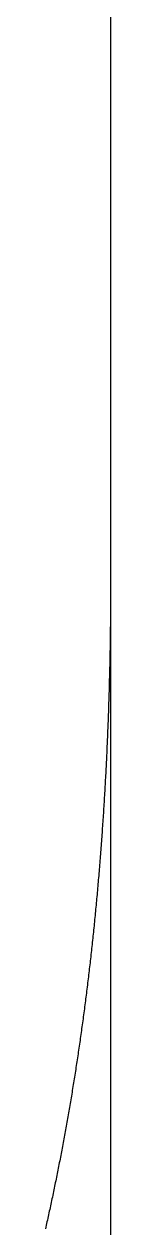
# Model space of a CAD drawing. Extents: x -14 to 315, y -179 to 16.
# Drawn here: x 72.87 to 73.75, y -162.26 to -146 of the extents above; entities that cross this region are included whole.
import ezdxf

# ---------------------------------------------------------------- set-up
doc = ezdxf.new("R2010")
doc.units = 0
doc.layers.add('BLACK', color=7, linetype='CONTINUOUS')

msp = doc.modelspace()

# ---------------------------------------------------------------- linework, layer by layer
at = {"layer": 'BLACK', "linetype": 'CONTINUOUS'}
for p, q in [((73.75, -125.5), (73.75, -166.5)), ((73.75, -138.5), (73.75, -153.5)), ((73.74991, -153.598635), (73.74984, -153.631451)), ((73.74996, -153.565796), (73.74991, -153.598635)), ((73.74999, -153.532909), (73.74996, -153.565796)), ((73.75, -153.5), (73.74999, -153.532909)), ((73.749361, -153.762343), (73.749192, -153.794973)), ((73.749511, -153.729666), (73.749361, -153.762343)), ((73.74964, -153.696967), (73.749511, -153.729666)), ((73.74975, -153.66422), (73.74964, -153.696967)), ((73.74984, -153.631451), (73.74975, -153.66422)), ((73.748317, -153.925169), (73.748048, -153.957638)), ((73.748565, -153.892678), (73.748317, -153.925169)), ((73.748794, -153.86014), (73.748565, -153.892678)), ((73.749003, -153.82758), (73.748794, -153.86014)), ((73.749192, -153.794973), (73.749003, -153.82758)), ((73.746778, -154.087142), (73.746412, -154.119426)), ((73.747125, -154.054811), (73.746778, -154.087142)), ((73.747453, -154.022459), (73.747125, -154.054811)), ((73.74776, -153.990059), (73.747453, -154.022459)), ((73.748048, -153.957638), (73.74776, -153.990059)), ((73.744749, -154.248242), (73.744284, -154.280366)), ((73.745194, -154.216095), (73.744749, -154.248242)), ((73.745619, -154.183902), (73.745194, -154.216095)), ((73.746025, -154.151687), (73.745619, -154.183902)), ((73.746412, -154.119426), (73.746025, -154.151687)), ((73.742231, -154.408497), (73.74167, -154.440439)), ((73.742774, -154.37651), (73.742231, -154.408497)), ((73.743297, -154.3445), (73.742774, -154.37651)), ((73.7438, -154.312444), (73.743297, -154.3445)), ((73.744284, -154.280366), (73.7438, -154.312444)), ((73.739228, -154.56789), (73.738569, -154.599673)), ((73.739867, -154.536084), (73.739228, -154.56789)), ((73.740488, -154.504232), (73.739867, -154.536084)), ((73.741088, -154.472359), (73.740488, -154.504232)), ((73.74167, -154.440439), (73.741088, -154.472359)), ((73.734987, -154.75805), (73.734212, -154.789631)), ((73.735741, -154.726447), (73.734987, -154.75805)), ((73.736477, -154.694798), (73.735741, -154.726447)), ((73.737194, -154.663128), (73.736477, -154.694798)), ((73.737891, -154.631411), (73.737194, -154.663128)), ((73.738569, -154.599673), (73.737891, -154.631411)), ((73.730923, -154.915597), (73.730054, -154.946999)), ((73.731774, -154.88415), (73.730923, -154.915597)), ((73.732606, -154.852681), (73.731774, -154.88415)), ((73.733419, -154.821167), (73.732606, -154.852681)), ((73.734212, -154.789631), (73.733419, -154.821167)), ((73.726383, -155.072295), (73.725418, -155.103542)), ((73.727329, -155.041027), (73.726383, -155.072295)), ((73.728256, -155.009714), (73.727329, -155.041027)), ((73.729164, -154.978379), (73.728256, -155.009714)), ((73.730054, -154.946999), (73.729164, -154.978379)), ((73.721367, -155.228173), (73.720307, -155.259242)), ((73.722408, -155.197059), (73.721367, -155.228173)), ((73.72343, -155.165924), (73.722408, -155.197059)), ((73.724434, -155.134744), (73.72343, -155.165924)), ((73.725418, -155.103542), (73.724434, -155.134744)), ((73.715879, -155.383212), (73.714724, -155.414127)), ((73.717014, -155.352275), (73.715879, -155.383212)), ((73.718131, -155.321293), (73.717014, -155.352275)), ((73.719228, -155.29029), (73.718131, -155.321293)), ((73.720307, -155.259242), (73.719228, -155.29029)), ((73.708672, -155.568178), (73.707405, -155.598897)), ((73.70992, -155.537438), (73.708672, -155.568178)), ((73.711149, -155.506654), (73.70992, -155.537438)), ((73.712359, -155.475848), (73.711149, -155.506654)), ((73.713551, -155.444999), (73.712359, -155.475848)), ((73.714724, -155.414127), (73.713551, -155.444999)), ((73.702152, -155.721423), (73.700792, -155.751967)), ((73.703493, -155.690835), (73.702152, -155.721423)), ((73.704816, -155.660225), (73.703493, -155.690835)), ((73.70612, -155.629572), (73.704816, -155.660225)), ((73.707405, -155.598897), (73.70612, -155.629572)), ((73.695167, -155.873843), (73.693715, -155.904236)), ((73.696601, -155.843428), (73.695167, -155.873843)), ((73.698017, -155.81297), (73.696601, -155.843428)), ((73.699414, -155.782491), (73.698017, -155.81297)), ((73.700792, -155.751967), (73.699414, -155.782491)), ((73.686175, -156.055686), (73.684612, -156.085886)), ((73.68772, -156.025465), (73.686175, -156.055686)), ((73.689247, -155.995201), (73.68772, -156.025465)), ((73.690754, -155.964915), (73.689247, -155.995201)), ((73.692244, -155.934586), (73.690754, -155.964915)), ((73.693715, -155.904236), (73.692244, -155.934586)), ((73.678176, -156.206343), (73.676522, -156.236372)), ((73.679813, -156.176271), (73.678176, -156.206343)), ((73.681431, -156.146179), (73.679813, -156.176271)), ((73.683031, -156.116043), (73.681431, -156.146179)), ((73.684612, -156.085886), (73.683031, -156.116043)), ((73.667974, -156.38607), (73.66621, -156.415907)), ((73.66972, -156.356189), (73.667974, -156.38607)), ((73.671447, -156.326288), (73.66972, -156.356189)), ((73.673157, -156.296344), (73.671447, -156.326288)), ((73.674848, -156.266379), (73.673157, -156.296344)), ((73.676522, -156.236372), (73.674848, -156.266379)), ((73.658972, -156.534963), (73.657116, -156.564653)), ((73.660808, -156.505252), (73.658972, -156.534963)), ((73.662627, -156.475498), (73.660808, -156.505252)), ((73.664427, -156.445724), (73.662627, -156.475498)), ((73.66621, -156.415907), (73.664427, -156.445724)), ((73.649517, -156.683077), (73.647572, -156.712599)), ((73.651444, -156.653513), (73.649517, -156.683077)), ((73.653353, -156.623928), (73.651444, -156.653513)), ((73.655244, -156.594301), (73.653353, -156.623928)), ((73.657116, -156.564653), (73.655244, -156.594301)), ((73.637578, -156.85977), (73.635525, -156.889105)), ((73.639613, -156.830394), (73.637578, -156.85977)), ((73.641629, -156.800998), (73.639613, -156.830394)), ((73.643628, -156.771559), (73.641629, -156.800998)), ((73.645609, -156.7421), (73.643628, -156.771559)), ((73.647572, -156.712599), (73.645609, -156.7421)), ((73.624994, -157.03534), (73.622835, -157.064488)), ((73.627137, -157.006151), (73.624994, -157.03534)), ((73.62926, -156.976941), (73.627137, -157.006151)), ((73.631367, -156.94769), (73.62926, -156.976941)), ((73.633455, -156.918418), (73.631367, -156.94769)), ((73.635525, -156.889105), (73.633455, -156.918418)), ((73.61402, -157.18079), (73.611771, -157.209794)), ((73.61625, -157.151766), (73.61402, -157.18079)), ((73.618463, -157.122701), (73.61625, -157.151766)), ((73.620658, -157.093615), (73.618463, -157.122701)), ((73.622835, -157.064488), (73.620658, -157.093615)), ((73.600266, -157.354319), (73.597911, -157.383138)), ((73.602602, -157.325479), (73.600266, -157.354319)), ((73.604921, -157.296599), (73.602602, -157.325479)), ((73.607222, -157.267698), (73.604921, -157.296599)), ((73.609506, -157.238756), (73.607222, -157.267698)), ((73.611771, -157.209794), (73.609506, -157.238756)), ((73.58832, -157.498088), (73.585879, -157.526745)), ((73.590745, -157.469391), (73.58832, -157.498088)), ((73.593151, -157.440674), (73.590745, -157.469391)), ((73.59554, -157.411916), (73.593151, -157.440674)), ((73.597911, -157.383138), (73.59554, -157.411916)), ((73.573408, -157.6696), (73.570862, -157.698074)), ((73.575938, -157.641086), (73.573408, -157.6696)), ((73.578449, -157.612551), (73.575938, -157.641086)), ((73.580943, -157.583976), (73.578449, -157.612551)), ((73.583419, -157.55538), (73.580943, -157.583976)), ((73.585879, -157.526745), (73.583419, -157.55538)), ((73.55787, -157.840022), (73.55522, -157.868315)), ((73.560504, -157.811689), (73.55787, -157.840022)), ((73.563119, -157.783335), (73.560504, -157.811689)), ((73.565718, -157.754942), (73.563119, -157.783335)), ((73.568298, -157.726528), (73.565718, -157.754942)), ((73.570862, -157.698074), (73.568298, -157.726528)), ((73.541709, -158.009361), (73.538956, -158.037475)), ((73.544446, -157.981208), (73.541709, -158.009361)), ((73.547165, -157.953035), (73.544446, -157.981208)), ((73.549868, -157.924821), (73.547165, -157.953035)), ((73.552552, -157.896588), (73.549868, -157.924821)), ((73.55522, -157.868315), (73.552552, -157.896588)), ((73.52777, -158.14965), (73.52493, -158.177625)), ((73.530592, -158.121656), (73.52777, -158.14965)), ((73.533397, -158.093622), (73.530592, -158.121656)), ((73.536185, -158.065568), (73.533397, -158.093622)), ((73.538956, -158.037475), (73.536185, -158.065568)), ((73.510477, -158.317023), (73.507535, -158.344819)), ((73.513401, -158.289206), (73.510477, -158.317023)), ((73.516309, -158.26135), (73.513401, -158.289206)), ((73.5192, -158.233475), (73.516309, -158.26135)), ((73.522074, -158.205559), (73.5192, -158.233475)), ((73.52493, -158.177625), (73.522074, -158.205559)), ((73.492572, -158.483332), (73.489528, -158.510953)), ((73.495598, -158.455692), (73.492572, -158.483332)), ((73.498608, -158.428013), (73.495598, -158.455692)), ((73.5016, -158.400315), (73.498608, -158.428013)), ((73.504576, -158.372577), (73.5016, -158.400315)), ((73.507535, -158.344819), (73.504576, -158.372577)), ((73.474058, -158.648586), (73.470913, -158.676031)), ((73.477185, -158.621122), (73.474058, -158.648586)), ((73.480297, -158.593618), (73.477185, -158.621122)), ((73.48339, -158.566096), (73.480297, -158.593618)), ((73.486468, -158.538534), (73.48339, -158.566096)), ((73.489528, -158.510953), (73.486468, -158.538534)), ((73.454939, -158.812791), (73.451693, -158.840062)), ((73.458166, -158.785501), (73.454939, -158.812791)), ((73.461379, -158.758172), (73.458166, -158.785501)), ((73.464573, -158.730824), (73.461379, -158.758172)), ((73.467752, -158.703437), (73.464573, -158.730824)), ((73.470913, -158.676031), (73.467752, -158.703437)), ((73.435217, -158.975954), (73.431871, -159.003052)), ((73.438545, -158.948837), (73.435217, -158.975954)), ((73.441858, -158.921682), (73.438545, -158.948837)), ((73.445152, -158.894507), (73.441858, -158.921682)), ((73.448431, -158.867294), (73.445152, -158.894507)), ((73.451693, -158.840062), (73.448431, -158.867294)), ((73.414897, -159.138083), (73.411452, -159.165008)), ((73.418325, -159.111137), (73.414897, -159.138083)), ((73.421737, -159.084154), (73.418325, -159.111137)), ((73.425131, -159.057152), (73.421737, -159.084154)), ((73.42851, -159.030112), (73.425131, -159.057152)), ((73.431871, -159.003052), (73.42851, -159.030112)), ((73.393982, -159.299182), (73.390438, -159.325937)), ((73.397509, -159.272408), (73.393982, -159.299182)), ((73.40102, -159.245596), (73.397509, -159.272408)), ((73.404514, -159.218765), (73.40102, -159.245596)), ((73.407992, -159.191896), (73.404514, -159.218765)), ((73.411452, -159.165008), (73.407992, -159.191896)), ((73.372476, -159.459261), (73.368833, -159.485846)), ((73.376101, -159.432656), (73.372476, -159.459261)), ((73.37971, -159.406014), (73.376101, -159.432656)), ((73.383302, -159.379353), (73.37971, -159.406014)), ((73.386879, -159.352655), (73.383302, -159.379353)), ((73.390438, -159.325937), (73.386879, -159.352655)), ((73.35038, -159.618324), (73.34664, -159.644741)), ((73.354103, -159.591888), (73.35038, -159.618324)), ((73.357811, -159.565415), (73.354103, -159.591888)), ((73.361501, -159.538923), (73.357811, -159.565415)), ((73.365176, -159.512394), (73.361501, -159.538923)), ((73.368833, -159.485846), (73.365176, -159.512394)), ((73.3277, -159.776379), (73.323862, -159.802629)), ((73.33152, -159.750111), (73.3277, -159.776379)), ((73.335325, -159.723806), (73.33152, -159.750111)), ((73.339112, -159.697482), (73.335325, -159.723806)), ((73.342885, -159.671121), (73.339112, -159.697482)), ((73.34664, -159.644741), (73.342885, -159.671121)), ((73.300503, -159.959516), (73.296554, -159.985563)), ((73.304437, -159.933433), (73.300503, -159.959516)), ((73.308354, -159.907331), (73.304437, -159.933433)), ((73.312256, -159.881193), (73.308354, -159.907331)), ((73.31614, -159.855035), (73.312256, -159.881193)), ((73.32001, -159.828842), (73.31614, -159.855035)), ((73.323862, -159.802629), (73.32001, -159.828842)), ((73.276565, -160.11541), (73.27252, -160.141292)), ((73.280595, -160.089492), (73.276565, -160.11541)), ((73.284608, -160.063555), (73.280595, -160.089492)), ((73.288607, -160.037583), (73.284608, -160.063555)), ((73.292588, -160.011591), (73.288607, -160.037583)), ((73.296554, -159.985563), (73.292588, -160.011591)), ((73.252052, -160.270317), (73.247912, -160.296035)), ((73.256178, -160.244563), (73.252052, -160.270317)), ((73.260287, -160.21879), (73.256178, -160.244563)), ((73.264381, -160.192982), (73.260287, -160.21879)), ((73.268458, -160.167155), (73.264381, -160.192982)), ((73.27252, -160.141292), (73.268458, -160.167155)), ((73.222731, -160.449798), (73.218478, -160.475334)), ((73.226967, -160.424243), (73.222731, -160.449798)), ((73.231188, -160.398652), (73.226967, -160.424243)), ((73.235392, -160.373043), (73.231188, -160.398652)), ((73.239581, -160.347398), (73.235392, -160.373043)), ((73.243754, -160.321734), (73.239581, -160.347398)), ((73.247912, -160.296035), (73.243754, -160.321734)), ((73.196982, -160.602588), (73.192635, -160.627963)), ((73.201312, -160.577194), (73.196982, -160.602588)), ((73.205628, -160.551766), (73.201312, -160.577194)), ((73.209927, -160.526318), (73.205628, -160.551766)), ((73.214211, -160.500836), (73.209927, -160.526318)), ((73.218478, -160.475334), (73.214211, -160.500836)), ((73.170667, -160.754411), (73.166226, -160.779626)), ((73.175092, -160.729178), (73.170667, -160.754411)), ((73.179502, -160.703911), (73.175092, -160.729178)), ((73.183895, -160.678624), (73.179502, -160.703911)), ((73.188273, -160.653303), (73.183895, -160.678624)), ((73.192635, -160.627963), (73.188273, -160.653303)), ((73.139255, -160.930329), (73.134706, -160.95535)), ((73.14379, -160.905274), (73.139255, -160.930329)), ((73.148308, -160.880201), (73.14379, -160.905274)), ((73.152811, -160.855093), (73.148308, -160.880201)), ((73.157298, -160.829967), (73.152811, -160.855093)), ((73.161771, -160.804805), (73.157298, -160.829967)), ((73.166226, -160.779626), (73.161771, -160.804805)), ((73.111725, -161.08008), (73.107083, -161.104942)), ((73.116353, -161.055184), (73.111725, -161.08008)), ((73.120963, -161.030269), (73.116353, -161.055184)), ((73.12556, -161.005319), (73.120963, -161.030269)), ((73.13014, -160.980352), (73.12556, -161.005319)), ((73.134706, -160.95535), (73.13014, -160.980352)), ((73.078903, -161.253589), (73.074152, -161.278276)), ((73.083638, -161.228884), (73.078903, -161.253589)), ((73.088358, -161.204145), (73.083638, -161.228884)), ((73.093062, -161.179388), (73.088358, -161.204145)), ((73.097751, -161.154596), (73.093062, -161.179388)), ((73.102424, -161.129786), (73.097751, -161.154596)), ((73.107083, -161.104942), (73.102424, -161.129786)), ((73.050171, -161.401297), (73.045328, -161.425828)), ((73.054997, -161.376748), (73.050171, -161.401297)), ((73.05981, -161.352165), (73.054997, -161.376748)), ((73.064605, -161.327564), (73.05981, -161.352165)), ((73.069387, -161.302929), (73.064605, -161.327564)), ((73.074152, -161.278276), (73.069387, -161.302929)), ((73.015953, -161.572448), (73.011005, -161.596791)), ((73.020888, -161.548072), (73.015953, -161.572448)), ((73.025806, -161.523678), (73.020888, -161.548072)), ((73.03071, -161.49925), (73.025806, -161.523678)), ((73.035597, -161.474805), (73.03071, -161.49925)), ((73.040471, -161.450326), (73.035597, -161.474805)), ((73.045328, -161.425828), (73.040471, -161.450326)), ((72.980992, -161.742331), (72.975936, -161.766502)), ((72.986031, -161.718142), (72.980992, -161.742331)), ((72.991057, -161.69392), (72.986031, -161.718142)), ((72.996066, -161.66968), (72.991057, -161.69392)), ((73.001061, -161.645406), (72.996066, -161.66968)), ((73.00604, -161.621115), (73.001061, -161.645406)), ((73.011005, -161.596791), (73.00604, -161.621115)), ((72.945289, -161.910971), (72.940129, -161.934957)), ((72.950435, -161.886953), (72.945289, -161.910971)), ((72.955565, -161.862916), (72.950435, -161.886953)), ((72.960681, -161.838847), (72.955565, -161.862916)), ((72.965781, -161.81476), (72.960681, -161.838847)), ((72.970867, -161.79064), (72.965781, -161.81476)), ((72.975936, -161.766502), (72.970867, -161.79064)), ((72.9141, -162.054528), (72.90885, -162.078363)), ((72.919336, -162.030662), (72.9141, -162.054528)), ((72.924556, -162.006777), (72.919336, -162.030662)), ((72.929763, -161.98286), (72.924556, -162.006777)), ((72.934952, -161.958924), (72.929763, -161.98286)), ((72.940129, -161.934957), (72.934952, -161.958924)), ((72.877033, -162.220864), (72.871678, -162.244531)), ((72.882373, -162.19718), (72.877033, -162.220864)), ((72.887699, -162.173464), (72.882373, -162.19718)), ((72.893008, -162.14973), (72.887699, -162.173464)), ((72.898304, -162.125964), (72.893008, -162.14973)), ((72.903584, -162.102179), (72.898304, -162.125964)), ((72.90885, -162.078363), (72.903584, -162.102179)), ((72.871678, -162.244531), (72.866309, -162.268165))]:
    msp.add_line(p, q, dxfattribs=at)

doc.saveas('drawing.dxf')
